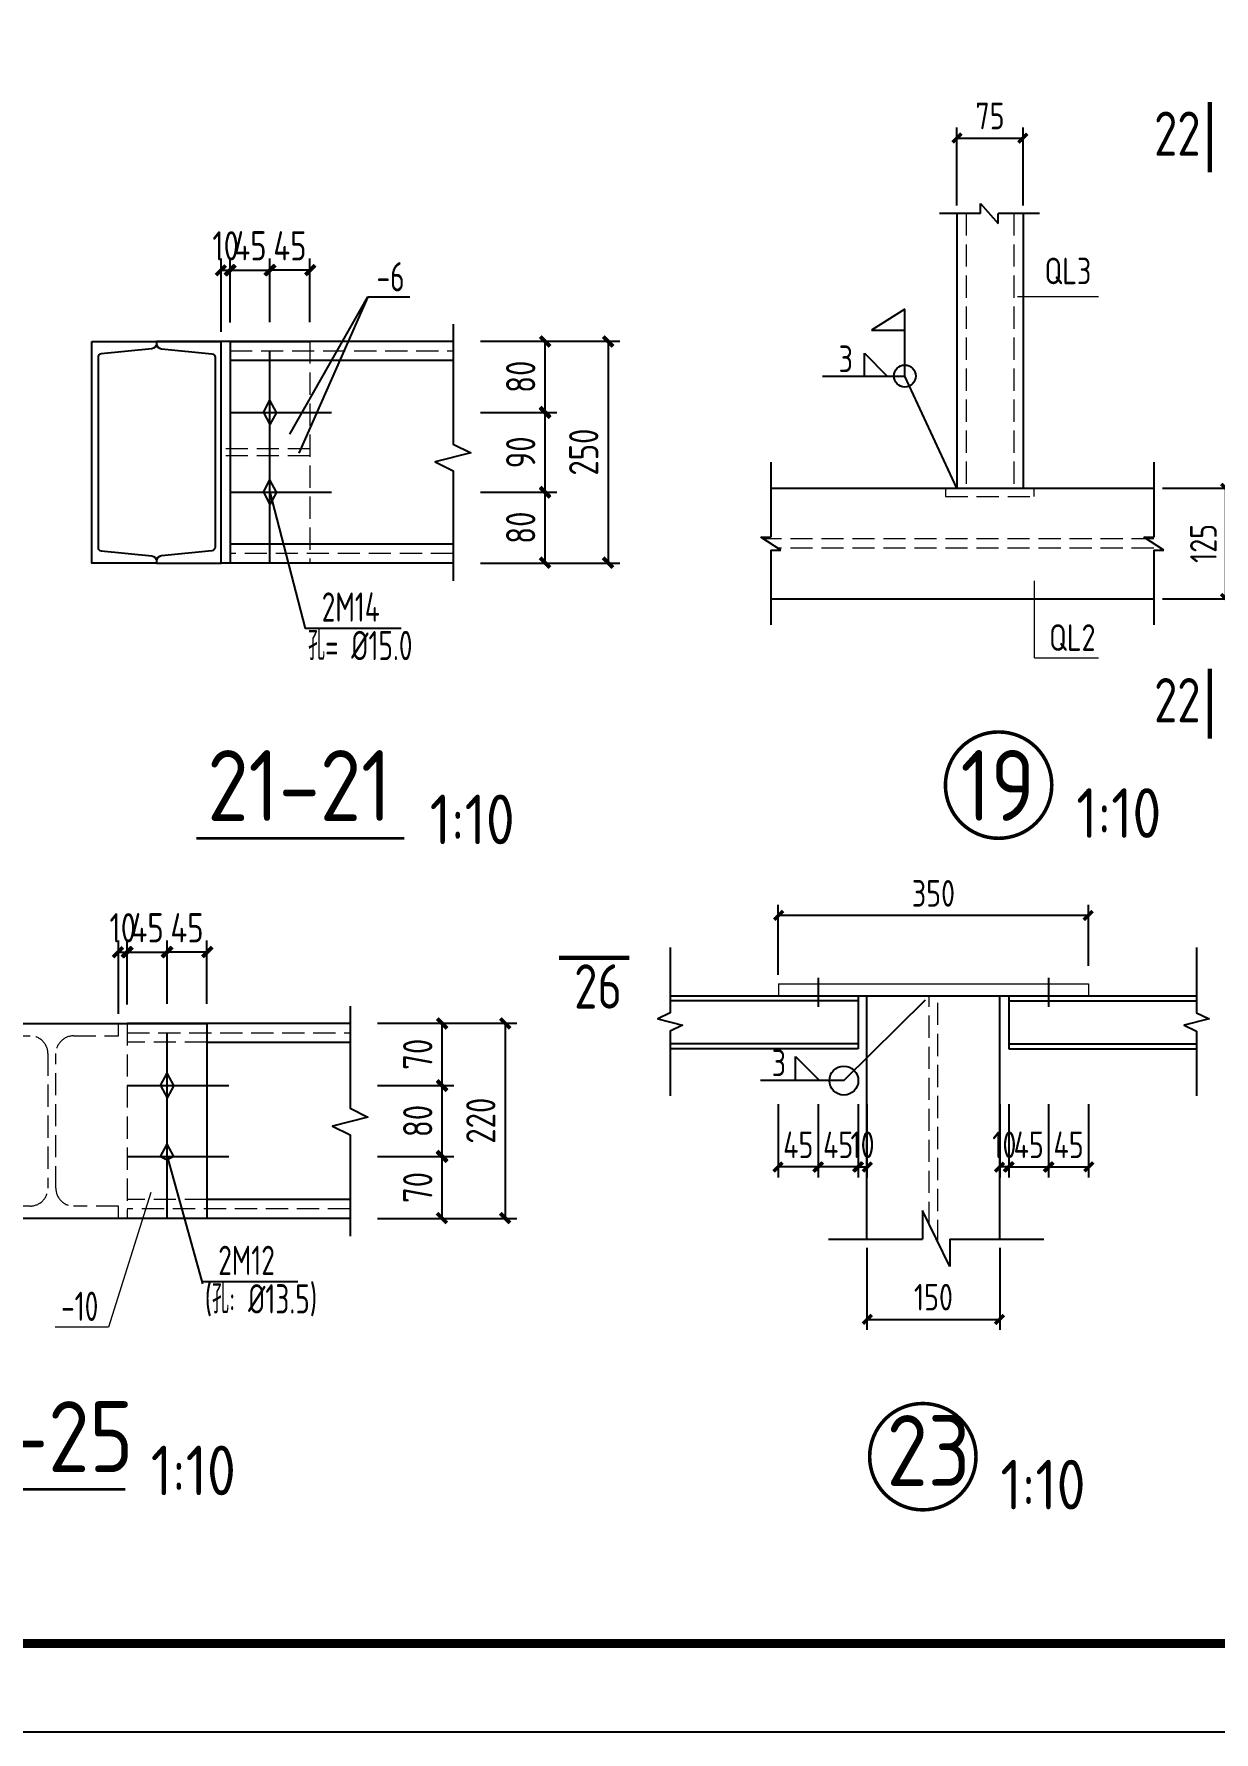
# Model space of a CAD drawing. Header units: millimetres. Extents: x 866309 to 879639, y 39442 to 44891.
# Drawn here: x 875499.5 to 875632.7, y 39448.6 to 39640.2 of the extents above; entities that cross this region are included whole.
import ezdxf

# ---------------------------------------------------------------- set-up
doc = ezdxf.new("R2010")
doc.units = ezdxf.units.MM
doc.header["$LTSCALE"] = 1000
doc.header["$MEASUREMENT"] = 0
for name, pattern in [('CENTER', [2, 1.25, -0.25, 0.25, -0.25]), ('DASH', [0.35, 0.25, -0.1]), ('DOTE', [2.42, 2, -0.2, 0.02, -0.2])]:
    doc.linetypes.add(name, pattern=pattern)
for name, color, linetype, lineweight in [('1', 4, 'Continuous', 70), ('D3', 62, 'Continuous', 9), ('LZ', 64, 'Continuous', 9), ('数字', 3, 'Continuous', 9)]:
    doc.layers.add(name, color=color, linetype=linetype, lineweight=lineweight)
for name, color, linetype in [('AXIS', 3, 'Continuous'), ('D1', 112, 'Continuous'), ('D2', 6, 'Continuous'), ('DIM', 7, 'Continuous'), ('DOTE', 1, 'DOTE'), ('DRAWING0', 112, 'Continuous'), ('M_Prof', 2, 'Continuous'), ('M_Thin', 7, 'Continuous'), ('PUB_DIM', 3, 'Continuous'), ('尺寸标注', 7, 'Continuous'), ('文字', 7, 'Continuous'), ('标注', 7, 'Continuous'), ('桩', 6, 'Continuous')]:
    doc.layers.add(name, color=color, linetype=linetype)
doc.styles.add('GBHZ', font='gbenor.shx', dxfattribs={"width": 0.9, "bigfont": 'gbcbig.shx'})
doc.dimstyles.new('Y10', dxfattribs={"dimscale": 0, "dimtxt": 3, "dimasz": 0.01, "dimexe": 1.2, "dimexo": 1, "dimgap": 1, "dimtad": 1, "dimdec": 0, "dimlfac": 10, "dimzin": 0, "dimdsep": 46, "dimtxsty": 'GBHZ', "dimblk1": 'DX', "dimblk2": 'DX', "dimsah": 1, "dimcen": 0.09, "dimdle": 1, "dimadec": 0, "dimazin": 0, "dimtfac": 1, "dimtdec": 0, "dimtix": 1, "dimtmove": 2, "dimatfit": 3, "dimldrblk": 'DX', "dimfxl": 0, "dimtolj": 1, "dimtzin": 0, "dimarcsym": 0})
doc.dimstyles.new('Y10(110)', dxfattribs={"dimscale": 1.1, "dimtxt": 3, "dimasz": 0.01, "dimexe": 1.2, "dimexo": 1, "dimgap": 1, "dimtad": 1, "dimdec": 0, "dimlfac": 10, "dimzin": 0, "dimdsep": 46, "dimtxsty": 'GBHZ', "dimblk1": 'DX', "dimblk2": 'DX', "dimsah": 1, "dimcen": 0.09, "dimdle": 1, "dimadec": 0, "dimazin": 0, "dimtfac": 1, "dimtdec": 0, "dimtix": 1, "dimtmove": 2, "dimatfit": 3, "dimldrblk": 'DX', "dimfxl": 0, "dimtolj": 1, "dimtzin": 0, "dimarcsym": 0})

# ---------------------------------------------------------------- blocks, each defined once
blk = doc.blocks.new('DX')
at = {"color": 0, "linetype": 'ByBlock', "const_width": 40}
blk.add_lwpolyline([(-54, -51), (46, 49)], dxfattribs=at)
blk = doc.blocks.new('*D623')
at = {"layer": 'Defpoints', "color": 0, "linetype": 'ByBlock', "transparency": 16777216}
for p in [(875537.22, 39528.62), (875537.22, 39506.57), (875552.72, 39506.57)]:
    blk.add_point(p, dxfattribs=at)
at = {"layer": 'DIM', "color": 0, "linetype": 'ByBlock', "lineweight": -2, "transparency": 16777216}
for p, q in [((875538.32, 39528.62), (875554.04, 39528.62)), ((875552.72, 39528.61), (875552.72, 39506.59)), ((875538.32, 39506.57), (875554.04, 39506.57))]:
    blk.add_line(p, q, dxfattribs=at)
at = {"layer": 'DIM', "color": 0, "linetype": 'ByBlock', "lineweight": -2, "transparency": 16777216, "xscale": 0.011, "yscale": 0.011, "zscale": 0.011}
for p, rotation in [((875552.72, 39528.62), 90), ((875552.72, 39506.57), 270)]:
    blk.add_blockref('DX', p, dxfattribs=dict(at, rotation=rotation))
at = {"layer": 'DIM', "color": 0, "linetype": 'ByBlock', "transparency": 16777216, "insert": (875549.97, 39517.6), "char_height": 3.3, "attachment_point": 5, "rotation": 90, "style": 'GBHZ'}
blk.add_mtext('\\A1;220', dxfattribs=at)
blk = doc.blocks.new('*D624')
at = {"layer": 'Defpoints', "color": 0, "linetype": 'ByBlock', "transparency": 16777216}
for p in [(875514.57, 39536.62), (875514.57, 39529.67), (875519.07, 39529.67)]:
    blk.add_point(p, dxfattribs=at)
at = {"layer": 'DIM', "color": 0, "linetype": 'ByBlock', "lineweight": -2, "transparency": 16777216}
for p, q in [((875514.56, 39536.62), (875514.55, 39536.62)), ((875514.57, 39530.77), (875514.57, 39537.94)), ((875519.07, 39536.62), (875514.57, 39536.62)), ((875519.07, 39530.77), (875519.07, 39537.94)), ((875519.08, 39536.62), (875519.09, 39536.62))]:
    blk.add_line(p, q, dxfattribs=at)
at = {"layer": 'DIM', "color": 0, "linetype": 'ByBlock', "lineweight": -2, "transparency": 16777216, "xscale": 0.011, "yscale": 0.011, "zscale": 0.011}
blk.add_blockref('DX', (875514.57, 39536.62), dxfattribs=at)
at = {"layer": 'DIM', "color": 0, "linetype": 'ByBlock', "lineweight": -2, "transparency": 16777216, "xscale": 0.011, "yscale": 0.011, "zscale": 0.011, "rotation": 180}
blk.add_blockref('DX', (875519.07, 39536.62), dxfattribs=at)
at = {"layer": 'DIM', "color": 0, "linetype": 'ByBlock', "transparency": 16777216, "insert": (875516.82, 39539.37), "char_height": 3.3, "attachment_point": 5, "style": 'GBHZ'}
blk.add_mtext('\\A1;45', dxfattribs=at)
blk = doc.blocks.new('*D625')
at = {"layer": 'Defpoints', "color": 0, "linetype": 'ByBlock', "transparency": 16777216}
for p in [(875510.07, 39536.62), (875509.07, 39528.57), (875510.07, 39529.62)]:
    blk.add_point(p, dxfattribs=at)
at = {"layer": 'DIM', "color": 0, "linetype": 'ByBlock', "lineweight": -2, "transparency": 16777216}
for p, q in [((875509.06, 39536.62), (875509.05, 39536.62)), ((875509.07, 39529.67), (875509.07, 39537.94)), ((875509.07, 39536.62), (875510.07, 39536.62)), ((875510.07, 39530.72), (875510.07, 39537.94)), ((875510.08, 39536.62), (875510.09, 39536.62))]:
    blk.add_line(p, q, dxfattribs=at)
at = {"layer": 'DIM', "color": 0, "linetype": 'ByBlock', "lineweight": -2, "transparency": 16777216, "xscale": 0.011, "yscale": 0.011, "zscale": 0.011}
blk.add_blockref('DX', (875509.07, 39536.62), dxfattribs=at)
at = {"layer": 'DIM', "color": 0, "linetype": 'ByBlock', "lineweight": -2, "transparency": 16777216, "xscale": 0.011, "yscale": 0.011, "zscale": 0.011, "rotation": 180}
blk.add_blockref('DX', (875510.07, 39536.62), dxfattribs=at)
at = {"layer": 'DIM', "color": 0, "linetype": 'ByBlock', "transparency": 16777216, "insert": (875509.57, 39539.37), "char_height": 3.3, "attachment_point": 5, "style": 'GBHZ'}
blk.add_mtext('\\A1;10', dxfattribs=at)
blk = doc.blocks.new('*D626')
at = {"layer": 'Defpoints', "color": 0, "linetype": 'ByBlock', "transparency": 16777216}
for p in [(875514.57, 39536.63), (875510.07, 39529.62), (875514.57, 39529.68)]:
    blk.add_point(p, dxfattribs=at)
at = {"layer": 'DIM', "color": 0, "linetype": 'ByBlock', "lineweight": -2, "transparency": 16777216}
for p, q in [((875510.07, 39530.72), (875510.07, 39537.95)), ((875514.57, 39530.78), (875514.57, 39537.95)), ((875510.06, 39536.63), (875510.05, 39536.63)), ((875510.07, 39536.63), (875514.57, 39536.63)), ((875514.58, 39536.63), (875514.59, 39536.63))]:
    blk.add_line(p, q, dxfattribs=at)
at = {"layer": 'DIM', "color": 0, "linetype": 'ByBlock', "lineweight": -2, "transparency": 16777216, "xscale": 0.011, "yscale": 0.011, "zscale": 0.011}
blk.add_blockref('DX', (875510.07, 39536.63), dxfattribs=at)
at = {"layer": 'DIM', "color": 0, "linetype": 'ByBlock', "lineweight": -2, "transparency": 16777216, "xscale": 0.011, "yscale": 0.011, "zscale": 0.011, "rotation": 180}
blk.add_blockref('DX', (875514.57, 39536.63), dxfattribs=at)
at = {"layer": 'DIM', "color": 0, "linetype": 'ByBlock', "transparency": 16777216, "insert": (875512.32, 39539.38), "char_height": 3.3, "attachment_point": 5, "style": 'GBHZ'}
blk.add_mtext('\\A1;45', dxfattribs=at)
blk = doc.blocks.new('*D627')
at = {"layer": 'Defpoints', "color": 0, "linetype": 'ByBlock', "transparency": 16777216}
for p in [(875537.22, 39513.57), (875545.6, 39513.57), (875537.22, 39506.57)]:
    blk.add_point(p, dxfattribs=at)
at = {"layer": 'DIM', "color": 0, "linetype": 'ByBlock', "lineweight": -2, "transparency": 16777216}
for p, q in [((875538.32, 39513.57), (875546.92, 39513.57)), ((875545.6, 39506.59), (875545.6, 39513.56)), ((875538.32, 39506.57), (875546.92, 39506.57))]:
    blk.add_line(p, q, dxfattribs=at)
at = {"layer": 'DIM', "color": 0, "linetype": 'ByBlock', "lineweight": -2, "transparency": 16777216, "xscale": 0.011, "yscale": 0.011, "zscale": 0.011}
for p, rotation in [((875545.6, 39513.57), 90), ((875545.6, 39506.57), 270)]:
    blk.add_blockref('DX', p, dxfattribs=dict(at, rotation=rotation))
at = {"layer": 'DIM', "color": 0, "linetype": 'ByBlock', "transparency": 16777216, "insert": (875542.85, 39510.07), "char_height": 3.3, "attachment_point": 5, "rotation": 90, "style": 'GBHZ'}
blk.add_mtext('\\A1;70', dxfattribs=at)
blk = doc.blocks.new('*D628')
at = {"layer": 'Defpoints', "color": 0, "linetype": 'ByBlock', "transparency": 16777216}
for p in [(875537.22, 39521.57), (875545.6, 39521.57), (875537.22, 39513.57)]:
    blk.add_point(p, dxfattribs=at)
at = {"layer": 'DIM', "color": 0, "linetype": 'ByBlock', "lineweight": -2, "transparency": 16777216}
for p, q in [((875538.32, 39521.57), (875546.92, 39521.57)), ((875545.6, 39513.58), (875545.6, 39521.56)), ((875538.32, 39513.57), (875546.92, 39513.57))]:
    blk.add_line(p, q, dxfattribs=at)
at = {"layer": 'DIM', "color": 0, "linetype": 'ByBlock', "lineweight": -2, "transparency": 16777216, "xscale": 0.011, "yscale": 0.011, "zscale": 0.011}
for p, rotation in [((875545.6, 39521.57), 90), ((875545.6, 39513.57), 270)]:
    blk.add_blockref('DX', p, dxfattribs=dict(at, rotation=rotation))
at = {"layer": 'DIM', "color": 0, "linetype": 'ByBlock', "transparency": 16777216, "insert": (875542.85, 39517.57), "char_height": 3.3, "attachment_point": 5, "rotation": 90, "style": 'GBHZ'}
blk.add_mtext('\\A1;80', dxfattribs=at)
blk = doc.blocks.new('*D629')
at = {"layer": 'Defpoints', "color": 0, "linetype": 'ByBlock', "transparency": 16777216}
for p in [(875537.22, 39528.62), (875545.6, 39528.62), (875537.22, 39521.57)]:
    blk.add_point(p, dxfattribs=at)
at = {"layer": 'DIM', "color": 0, "linetype": 'ByBlock', "lineweight": -2, "transparency": 16777216}
for p, q in [((875538.32, 39528.62), (875546.92, 39528.62)), ((875545.6, 39521.59), (875545.6, 39528.61)), ((875538.32, 39521.57), (875546.92, 39521.57))]:
    blk.add_line(p, q, dxfattribs=at)
at = {"layer": 'DIM', "color": 0, "linetype": 'ByBlock', "lineweight": -2, "transparency": 16777216, "xscale": 0.011, "yscale": 0.011, "zscale": 0.011}
for p, rotation in [((875545.6, 39528.62), 90), ((875545.6, 39521.57), 270)]:
    blk.add_blockref('DX', p, dxfattribs=dict(at, rotation=rotation))
at = {"layer": 'DIM', "color": 0, "linetype": 'ByBlock', "transparency": 16777216, "insert": (875542.85, 39525.1), "char_height": 3.3, "attachment_point": 5, "rotation": 90, "style": 'GBHZ'}
blk.add_mtext('\\A1;70', dxfattribs=at)
blk = doc.blocks.new('*D3535')
at = {"layer": 'Defpoints', "color": 0, "linetype": 'ByBlock', "transparency": 16777216}
for p in [(875548.83, 39605.56), (875548.83, 39580.52), (875564.33, 39580.52)]:
    blk.add_point(p, dxfattribs=at)
at = {"layer": 'DIM', "color": 0, "linetype": 'ByBlock', "lineweight": -2, "transparency": 16777216}
for p, q in [((875549.93, 39605.56), (875565.65, 39605.56)), ((875564.33, 39605.55), (875564.33, 39580.53)), ((875549.93, 39580.52), (875565.65, 39580.52))]:
    blk.add_line(p, q, dxfattribs=at)
at = {"layer": 'DIM', "color": 0, "linetype": 'ByBlock', "lineweight": -2, "transparency": 16777216, "xscale": 0.011, "yscale": 0.011, "zscale": 0.011}
for p, rotation in [((875564.33, 39605.56), 90), ((875564.33, 39580.52), 270)]:
    blk.add_blockref('DX', p, dxfattribs=dict(at, rotation=rotation))
at = {"layer": 'DIM', "color": 0, "linetype": 'ByBlock', "transparency": 16777216, "insert": (875561.58, 39593.04), "char_height": 3.3, "attachment_point": 5, "rotation": 90, "style": 'GBHZ'}
blk.add_mtext('\\A1;250', dxfattribs=at)
blk = doc.blocks.new('*D3536')
at = {"layer": 'Defpoints', "color": 0, "linetype": 'ByBlock', "transparency": 16777216}
for p in [(875526.18, 39613.56), (875526.18, 39606.61), (875530.68, 39606.61)]:
    blk.add_point(p, dxfattribs=at)
at = {"layer": 'DIM', "color": 0, "linetype": 'ByBlock', "lineweight": -2, "transparency": 16777216}
for p, q in [((875526.18, 39607.71), (875526.18, 39614.88)), ((875530.68, 39607.71), (875530.68, 39614.88)), ((875526.17, 39613.56), (875526.16, 39613.56)), ((875530.68, 39613.56), (875526.18, 39613.56)), ((875530.69, 39613.56), (875530.7, 39613.56))]:
    blk.add_line(p, q, dxfattribs=at)
at = {"layer": 'DIM', "color": 0, "linetype": 'ByBlock', "lineweight": -2, "transparency": 16777216, "xscale": 0.011, "yscale": 0.011, "zscale": 0.011}
blk.add_blockref('DX', (875526.18, 39613.56), dxfattribs=at)
at = {"layer": 'DIM', "color": 0, "linetype": 'ByBlock', "lineweight": -2, "transparency": 16777216, "xscale": 0.011, "yscale": 0.011, "zscale": 0.011, "rotation": 180}
blk.add_blockref('DX', (875530.68, 39613.56), dxfattribs=at)
at = {"layer": 'DIM', "color": 0, "linetype": 'ByBlock', "transparency": 16777216, "insert": (875528.43, 39616.31), "char_height": 3.3, "attachment_point": 5, "style": 'GBHZ'}
blk.add_mtext('\\A1;45', dxfattribs=at)
blk = doc.blocks.new('*D3537')
at = {"layer": 'Defpoints', "color": 0, "linetype": 'ByBlock', "transparency": 16777216}
for p in [(875521.68, 39613.56), (875520.68, 39605.52), (875521.68, 39606.56)]:
    blk.add_point(p, dxfattribs=at)
at = {"layer": 'DIM', "color": 0, "linetype": 'ByBlock', "lineweight": -2, "transparency": 16777216}
for p, q in [((875520.68, 39606.62), (875520.68, 39614.88)), ((875521.68, 39607.66), (875521.68, 39614.88)), ((875520.67, 39613.56), (875520.66, 39613.56)), ((875520.68, 39613.56), (875521.68, 39613.56)), ((875521.69, 39613.56), (875521.7, 39613.56))]:
    blk.add_line(p, q, dxfattribs=at)
at = {"layer": 'DIM', "color": 0, "linetype": 'ByBlock', "lineweight": -2, "transparency": 16777216, "xscale": 0.011, "yscale": 0.011, "zscale": 0.011}
blk.add_blockref('DX', (875520.68, 39613.56), dxfattribs=at)
at = {"layer": 'DIM', "color": 0, "linetype": 'ByBlock', "lineweight": -2, "transparency": 16777216, "xscale": 0.011, "yscale": 0.011, "zscale": 0.011, "rotation": 180}
blk.add_blockref('DX', (875521.68, 39613.56), dxfattribs=at)
at = {"layer": 'DIM', "color": 0, "linetype": 'ByBlock', "transparency": 16777216, "insert": (875521.18, 39616.31), "char_height": 3.3, "attachment_point": 5, "style": 'GBHZ'}
blk.add_mtext('\\A1;10', dxfattribs=at)
blk = doc.blocks.new('*D3538')
at = {"layer": 'Defpoints', "color": 0, "linetype": 'ByBlock', "transparency": 16777216}
for p in [(875526.18, 39613.57), (875521.68, 39606.56), (875526.18, 39606.63)]:
    blk.add_point(p, dxfattribs=at)
at = {"layer": 'DIM', "color": 0, "linetype": 'ByBlock', "lineweight": -2, "transparency": 16777216}
for p, q in [((875521.68, 39607.66), (875521.68, 39614.89)), ((875526.18, 39607.73), (875526.18, 39614.89)), ((875521.67, 39613.57), (875521.66, 39613.57)), ((875521.68, 39613.57), (875526.18, 39613.57)), ((875526.19, 39613.57), (875526.2, 39613.57))]:
    blk.add_line(p, q, dxfattribs=at)
at = {"layer": 'DIM', "color": 0, "linetype": 'ByBlock', "lineweight": -2, "transparency": 16777216, "xscale": 0.011, "yscale": 0.011, "zscale": 0.011}
blk.add_blockref('DX', (875521.68, 39613.57), dxfattribs=at)
at = {"layer": 'DIM', "color": 0, "linetype": 'ByBlock', "lineweight": -2, "transparency": 16777216, "xscale": 0.011, "yscale": 0.011, "zscale": 0.011, "rotation": 180}
blk.add_blockref('DX', (875526.18, 39613.57), dxfattribs=at)
at = {"layer": 'DIM', "color": 0, "linetype": 'ByBlock', "transparency": 16777216, "insert": (875523.93, 39616.32), "char_height": 3.3, "attachment_point": 5, "style": 'GBHZ'}
blk.add_mtext('\\A1;45', dxfattribs=at)
blk = doc.blocks.new('*D3539')
at = {"layer": 'Defpoints', "color": 0, "linetype": 'ByBlock', "transparency": 16777216}
for p in [(875548.83, 39588.51), (875557.22, 39588.51), (875548.83, 39580.52)]:
    blk.add_point(p, dxfattribs=at)
at = {"layer": 'DIM', "color": 0, "linetype": 'ByBlock', "lineweight": -2, "transparency": 16777216}
for p, q in [((875549.93, 39588.51), (875558.54, 39588.51)), ((875557.22, 39580.53), (875557.22, 39588.5)), ((875549.93, 39580.52), (875558.54, 39580.52))]:
    blk.add_line(p, q, dxfattribs=at)
at = {"layer": 'DIM', "color": 0, "linetype": 'ByBlock', "lineweight": -2, "transparency": 16777216, "xscale": 0.011, "yscale": 0.011, "zscale": 0.011}
for p, rotation in [((875557.22, 39588.51), 90), ((875557.22, 39580.52), 270)]:
    blk.add_blockref('DX', p, dxfattribs=dict(at, rotation=rotation))
at = {"layer": 'DIM', "color": 0, "linetype": 'ByBlock', "transparency": 16777216, "insert": (875554.47, 39584.51), "char_height": 3.3, "attachment_point": 5, "rotation": 90, "style": 'GBHZ'}
blk.add_mtext('\\A1;80', dxfattribs=at)
blk = doc.blocks.new('*D3540')
at = {"layer": 'Defpoints', "color": 0, "linetype": 'ByBlock', "transparency": 16777216}
for p in [(875548.83, 39597.52), (875557.22, 39597.52), (875548.83, 39588.51)]:
    blk.add_point(p, dxfattribs=at)
at = {"layer": 'DIM', "color": 0, "linetype": 'ByBlock', "lineweight": -2, "transparency": 16777216}
for p, q in [((875549.93, 39597.52), (875558.54, 39597.52)), ((875557.22, 39588.52), (875557.22, 39597.5)), ((875549.93, 39588.51), (875558.54, 39588.51))]:
    blk.add_line(p, q, dxfattribs=at)
at = {"layer": 'DIM', "color": 0, "linetype": 'ByBlock', "lineweight": -2, "transparency": 16777216, "xscale": 0.011, "yscale": 0.011, "zscale": 0.011}
for p, rotation in [((875557.22, 39597.52), 90), ((875557.22, 39588.51), 270)]:
    blk.add_blockref('DX', p, dxfattribs=dict(at, rotation=rotation))
at = {"layer": 'DIM', "color": 0, "linetype": 'ByBlock', "transparency": 16777216, "insert": (875554.47, 39593.01), "char_height": 3.3, "attachment_point": 5, "rotation": 90, "style": 'GBHZ'}
blk.add_mtext('\\A1;90', dxfattribs=at)
blk = doc.blocks.new('*D3541')
at = {"layer": 'Defpoints', "color": 0, "linetype": 'ByBlock', "transparency": 16777216}
for p in [(875548.83, 39605.56), (875557.22, 39605.56), (875548.83, 39597.52)]:
    blk.add_point(p, dxfattribs=at)
at = {"layer": 'DIM', "color": 0, "linetype": 'ByBlock', "lineweight": -2, "transparency": 16777216}
for p, q in [((875549.93, 39605.56), (875558.54, 39605.56)), ((875557.22, 39597.53), (875557.22, 39605.55)), ((875549.93, 39597.52), (875558.54, 39597.52))]:
    blk.add_line(p, q, dxfattribs=at)
at = {"layer": 'DIM', "color": 0, "linetype": 'ByBlock', "lineweight": -2, "transparency": 16777216, "xscale": 0.011, "yscale": 0.011, "zscale": 0.011}
for p, rotation in [((875557.22, 39605.56), 90), ((875557.22, 39597.52), 270)]:
    blk.add_blockref('DX', p, dxfattribs=dict(at, rotation=rotation))
at = {"layer": 'DIM', "color": 0, "linetype": 'ByBlock', "transparency": 16777216, "insert": (875554.47, 39601.54), "char_height": 3.3, "attachment_point": 5, "rotation": 90, "style": 'GBHZ'}
blk.add_mtext('\\A1;80', dxfattribs=at)
blk = doc.blocks.new('*D5032')
at = {"layer": 'Defpoints', "color": 0, "linetype": 'ByBlock', "transparency": 16777216}
for p in [(875611.17, 39628.46), (875603.67, 39619.86, -5), (875611.17, 39619.86, -5)]:
    blk.add_point(p, dxfattribs=at)
at = {"layer": 'DIM', "color": 0, "linetype": 'ByBlock', "lineweight": -2, "transparency": 16777216}
for p, q in [((875603.67, 39620.86), (875603.67, 39629.66)), ((875603.68, 39628.46), (875611.16, 39628.46)), ((875611.17, 39620.86), (875611.17, 39629.66))]:
    blk.add_line(p, q, dxfattribs=at)
at = {"layer": 'DIM', "color": 0, "linetype": 'ByBlock', "lineweight": -2, "transparency": 16777216, "xscale": 0.01, "yscale": 0.01, "zscale": 0.01, "rotation": 180}
blk.add_blockref('DX', (875603.67, 39628.46), dxfattribs=at)
at = {"layer": 'DIM', "color": 0, "linetype": 'ByBlock', "lineweight": -2, "transparency": 16777216, "xscale": 0.01, "yscale": 0.01, "zscale": 0.01}
blk.add_blockref('DX', (875611.17, 39628.46), dxfattribs=at)
at = {"layer": 'DIM', "color": 0, "linetype": 'ByBlock', "transparency": 16777216, "insert": (875607.42, 39630.96), "char_height": 3, "attachment_point": 5, "style": 'GBHZ'}
blk.add_mtext('\\A1;75', dxfattribs=at)
blk = doc.blocks.new('*D5035')
at = {"layer": 'Defpoints', "color": 0, "linetype": 'ByBlock', "transparency": 16777216}
for p in [(875625.9, 39588.98), (875625.9, 39576.48), (875634, 39576.48)]:
    blk.add_point(p, dxfattribs=at)
at = {"layer": 'DIM', "color": 0, "linetype": 'ByBlock', "lineweight": -2, "transparency": 16777216}
for p, q in [((875626.9, 39588.98), (875635.2, 39588.98)), ((875634, 39588.97), (875634, 39576.49)), ((875626.9, 39576.48), (875635.2, 39576.48))]:
    blk.add_line(p, q, dxfattribs=at)
at = {"layer": 'DIM', "color": 0, "linetype": 'ByBlock', "lineweight": -2, "transparency": 16777216, "xscale": 0.01, "yscale": 0.01, "zscale": 0.01}
for p, rotation in [((875634, 39588.98), 90), ((875634, 39576.48), 270)]:
    blk.add_blockref('DX', p, dxfattribs=dict(at, rotation=rotation))
at = {"layer": 'DIM', "color": 0, "linetype": 'ByBlock', "transparency": 16777216, "insert": (875631.5, 39582.73), "char_height": 3, "attachment_point": 5, "rotation": 90, "style": 'GBHZ'}
blk.add_mtext('\\A1;125', dxfattribs=at)
blk = doc.blocks.new('*D5067')
at = {"layer": 'Defpoints', "color": 0, "linetype": 'ByBlock', "transparency": 16777216}
for p in [(875609.54, 39520.47), (875614.04, 39520.47), (875614.04, 39512.38)]:
    blk.add_point(p, dxfattribs=at)
at = {"layer": 'DIM', "color": 0, "linetype": 'ByBlock', "lineweight": -2, "transparency": 16777216}
for p, q in [((875609.54, 39519.47), (875609.54, 39511.18)), ((875614.04, 39519.47), (875614.04, 39511.18)), ((875609.53, 39512.38), (875609.52, 39512.38)), ((875609.54, 39512.38), (875614.04, 39512.38)), ((875614.05, 39512.38), (875614.06, 39512.38))]:
    blk.add_line(p, q, dxfattribs=at)
at = {"layer": 'DIM', "color": 0, "linetype": 'ByBlock', "lineweight": -2, "transparency": 16777216, "xscale": 0.01, "yscale": 0.01, "zscale": 0.01}
blk.add_blockref('DX', (875609.54, 39512.38), dxfattribs=at)
at = {"layer": 'DIM', "color": 0, "linetype": 'ByBlock', "lineweight": -2, "transparency": 16777216, "xscale": 0.01, "yscale": 0.01, "zscale": 0.01, "rotation": 180}
blk.add_blockref('DX', (875614.04, 39512.38), dxfattribs=at)
at = {"layer": 'DIM', "color": 0, "linetype": 'ByBlock', "transparency": 16777216, "insert": (875611.79, 39514.88), "char_height": 3, "attachment_point": 5, "style": 'GBHZ'}
blk.add_mtext('\\A1;45', dxfattribs=at)
blk = doc.blocks.new('*D5068')
at = {"layer": 'Defpoints', "color": 0, "linetype": 'ByBlock', "transparency": 16777216}
for p in [(875614.04, 39520.47), (875618.54, 39520.47), (875618.54, 39512.38)]:
    blk.add_point(p, dxfattribs=at)
at = {"layer": 'DIM', "color": 0, "linetype": 'ByBlock', "lineweight": -2, "transparency": 16777216}
for p, q in [((875614.04, 39519.47), (875614.04, 39511.18)), ((875618.54, 39519.47), (875618.54, 39511.18)), ((875614.03, 39512.38), (875614.02, 39512.38)), ((875614.04, 39512.38), (875618.54, 39512.38)), ((875618.55, 39512.38), (875618.56, 39512.38))]:
    blk.add_line(p, q, dxfattribs=at)
at = {"layer": 'DIM', "color": 0, "linetype": 'ByBlock', "lineweight": -2, "transparency": 16777216, "xscale": 0.01, "yscale": 0.01, "zscale": 0.01}
blk.add_blockref('DX', (875614.04, 39512.38), dxfattribs=at)
at = {"layer": 'DIM', "color": 0, "linetype": 'ByBlock', "lineweight": -2, "transparency": 16777216, "xscale": 0.01, "yscale": 0.01, "zscale": 0.01, "rotation": 180}
blk.add_blockref('DX', (875618.54, 39512.38), dxfattribs=at)
at = {"layer": 'DIM', "color": 0, "linetype": 'ByBlock', "transparency": 16777216, "insert": (875616.29, 39514.88), "char_height": 3, "attachment_point": 5, "style": 'GBHZ'}
blk.add_mtext('\\A1;45', dxfattribs=at)
blk = doc.blocks.new('*D5069')
at = {"layer": 'Defpoints', "color": 0, "linetype": 'ByBlock', "transparency": 16777216}
for p in [(875608.54, 39520.47), (875609.54, 39520.47), (875608.54, 39512.38)]:
    blk.add_point(p, dxfattribs=at)
at = {"layer": 'DIM', "color": 0, "linetype": 'ByBlock', "lineweight": -2, "transparency": 16777216}
for p, q in [((875608.54, 39519.47), (875608.54, 39511.18)), ((875609.54, 39519.47), (875609.54, 39511.18)), ((875608.53, 39512.38), (875608.52, 39512.38)), ((875609.54, 39512.38), (875608.54, 39512.38)), ((875609.55, 39512.38), (875609.56, 39512.38))]:
    blk.add_line(p, q, dxfattribs=at)
at = {"layer": 'DIM', "color": 0, "linetype": 'ByBlock', "lineweight": -2, "transparency": 16777216, "xscale": 0.01, "yscale": 0.01, "zscale": 0.01}
blk.add_blockref('DX', (875608.54, 39512.38), dxfattribs=at)
at = {"layer": 'DIM', "color": 0, "linetype": 'ByBlock', "lineweight": -2, "transparency": 16777216, "xscale": 0.01, "yscale": 0.01, "zscale": 0.01, "rotation": 180}
blk.add_blockref('DX', (875609.54, 39512.38), dxfattribs=at)
at = {"layer": 'DIM', "color": 0, "linetype": 'ByBlock', "transparency": 16777216, "insert": (875609.04, 39514.88), "char_height": 3, "attachment_point": 5, "style": 'GBHZ'}
blk.add_mtext('\\A1;10', dxfattribs=at)
blk = doc.blocks.new('*D5070')
at = {"layer": 'Defpoints', "color": 0, "linetype": 'ByBlock', "transparency": 16777216}
for p in [(875583.54, 39540.75), (875583.54, 39533.05), (875618.54, 39534.06)]:
    blk.add_point(p, dxfattribs=at)
at = {"layer": 'DIM', "color": 0, "linetype": 'ByBlock', "lineweight": -2, "transparency": 16777216}
for p, q in [((875583.54, 39534.05), (875583.54, 39541.95)), ((875618.54, 39535.06), (875618.54, 39541.95)), ((875618.53, 39540.75), (875583.55, 39540.75))]:
    blk.add_line(p, q, dxfattribs=at)
at = {"layer": 'DIM', "color": 0, "linetype": 'ByBlock', "lineweight": -2, "transparency": 16777216, "xscale": 0.01, "yscale": 0.01, "zscale": 0.01, "rotation": 180}
blk.add_blockref('DX', (875583.54, 39540.75), dxfattribs=at)
at = {"layer": 'DIM', "color": 0, "linetype": 'ByBlock', "lineweight": -2, "transparency": 16777216, "xscale": 0.01, "yscale": 0.01, "zscale": 0.01}
blk.add_blockref('DX', (875618.54, 39540.75), dxfattribs=at)
at = {"layer": 'DIM', "color": 0, "linetype": 'ByBlock', "transparency": 16777216, "insert": (875601.04, 39543.25), "char_height": 3, "attachment_point": 5, "style": 'GBHZ'}
blk.add_mtext('\\A1;350', dxfattribs=at)
blk = doc.blocks.new('*D5071')
at = {"layer": 'Defpoints', "color": 0, "linetype": 'ByBlock', "transparency": 16777216}
for p in [(875593.54, 39504.24), (875608.54, 39504.24), (875608.54, 39495.19)]:
    blk.add_point(p, dxfattribs=at)
at = {"layer": 'DIM', "color": 0, "linetype": 'ByBlock', "lineweight": -2, "transparency": 16777216}
for p, q in [((875593.54, 39503.24), (875593.54, 39493.99)), ((875608.54, 39503.24), (875608.54, 39493.99)), ((875593.55, 39495.19), (875608.53, 39495.19))]:
    blk.add_line(p, q, dxfattribs=at)
at = {"layer": 'DIM', "color": 0, "linetype": 'ByBlock', "lineweight": -2, "transparency": 16777216, "xscale": 0.01, "yscale": 0.01, "zscale": 0.01, "rotation": 180}
blk.add_blockref('DX', (875593.54, 39495.19), dxfattribs=at)
at = {"layer": 'DIM', "color": 0, "linetype": 'ByBlock', "lineweight": -2, "transparency": 16777216, "xscale": 0.01, "yscale": 0.01, "zscale": 0.01}
blk.add_blockref('DX', (875608.54, 39495.19), dxfattribs=at)
at = {"layer": 'DIM', "color": 0, "linetype": 'ByBlock', "transparency": 16777216, "insert": (875601.04, 39497.69), "char_height": 3, "attachment_point": 5, "style": 'GBHZ'}
blk.add_mtext('\\A1;150', dxfattribs=at)
blk = doc.blocks.new('*D5072')
at = {"layer": 'Defpoints', "color": 0, "linetype": 'ByBlock', "transparency": 16777216}
for p in [(875588.04, 39520.47), (875592.54, 39520.47), (875588.04, 39512.38)]:
    blk.add_point(p, dxfattribs=at)
at = {"layer": 'DIM', "color": 0, "linetype": 'ByBlock', "lineweight": -2, "transparency": 16777216}
for p, q in [((875588.04, 39519.47), (875588.04, 39511.18)), ((875592.54, 39519.47), (875592.54, 39511.18)), ((875588.03, 39512.38), (875588.02, 39512.38)), ((875592.54, 39512.38), (875588.04, 39512.38)), ((875592.55, 39512.38), (875592.56, 39512.38))]:
    blk.add_line(p, q, dxfattribs=at)
at = {"layer": 'DIM', "color": 0, "linetype": 'ByBlock', "lineweight": -2, "transparency": 16777216, "xscale": 0.01, "yscale": 0.01, "zscale": 0.01}
blk.add_blockref('DX', (875588.04, 39512.38), dxfattribs=at)
at = {"layer": 'DIM', "color": 0, "linetype": 'ByBlock', "lineweight": -2, "transparency": 16777216, "xscale": 0.01, "yscale": 0.01, "zscale": 0.01, "rotation": 180}
blk.add_blockref('DX', (875592.54, 39512.38), dxfattribs=at)
at = {"layer": 'DIM', "color": 0, "linetype": 'ByBlock', "transparency": 16777216, "insert": (875590.29, 39514.88), "char_height": 3, "attachment_point": 5, "style": 'GBHZ'}
blk.add_mtext('\\A1;45', dxfattribs=at)
blk = doc.blocks.new('*D5073')
at = {"layer": 'Defpoints', "color": 0, "linetype": 'ByBlock', "transparency": 16777216}
for p in [(875583.54, 39520.47), (875588.04, 39520.47), (875583.54, 39512.38)]:
    blk.add_point(p, dxfattribs=at)
at = {"layer": 'DIM', "color": 0, "linetype": 'ByBlock', "lineweight": -2, "transparency": 16777216}
for p, q in [((875583.54, 39519.47), (875583.54, 39511.18)), ((875588.04, 39519.47), (875588.04, 39511.18)), ((875583.53, 39512.38), (875583.52, 39512.38)), ((875588.04, 39512.38), (875583.54, 39512.38)), ((875588.05, 39512.38), (875588.06, 39512.38))]:
    blk.add_line(p, q, dxfattribs=at)
at = {"layer": 'DIM', "color": 0, "linetype": 'ByBlock', "lineweight": -2, "transparency": 16777216, "xscale": 0.01, "yscale": 0.01, "zscale": 0.01}
blk.add_blockref('DX', (875583.54, 39512.38), dxfattribs=at)
at = {"layer": 'DIM', "color": 0, "linetype": 'ByBlock', "lineweight": -2, "transparency": 16777216, "xscale": 0.01, "yscale": 0.01, "zscale": 0.01, "rotation": 180}
blk.add_blockref('DX', (875588.04, 39512.38), dxfattribs=at)
at = {"layer": 'DIM', "color": 0, "linetype": 'ByBlock', "transparency": 16777216, "insert": (875585.79, 39514.88), "char_height": 3, "attachment_point": 5, "style": 'GBHZ'}
blk.add_mtext('\\A1;45', dxfattribs=at)
blk = doc.blocks.new('*D5074')
at = {"layer": 'Defpoints', "color": 0, "linetype": 'ByBlock', "transparency": 16777216}
for p in [(875592.54, 39520.47), (875593.54, 39520.47), (875593.54, 39512.38)]:
    blk.add_point(p, dxfattribs=at)
at = {"layer": 'DIM', "color": 0, "linetype": 'ByBlock', "lineweight": -2, "transparency": 16777216}
for p, q in [((875592.54, 39519.47), (875592.54, 39511.18)), ((875593.54, 39519.47), (875593.54, 39511.18)), ((875592.53, 39512.38), (875592.52, 39512.38)), ((875592.54, 39512.38), (875593.54, 39512.38)), ((875593.55, 39512.38), (875593.56, 39512.38))]:
    blk.add_line(p, q, dxfattribs=at)
at = {"layer": 'DIM', "color": 0, "linetype": 'ByBlock', "lineweight": -2, "transparency": 16777216, "xscale": 0.01, "yscale": 0.01, "zscale": 0.01}
blk.add_blockref('DX', (875592.54, 39512.38), dxfattribs=at)
at = {"layer": 'DIM', "color": 0, "linetype": 'ByBlock', "lineweight": -2, "transparency": 16777216, "xscale": 0.01, "yscale": 0.01, "zscale": 0.01, "rotation": 180}
blk.add_blockref('DX', (875593.54, 39512.38), dxfattribs=at)
at = {"layer": 'DIM', "color": 0, "linetype": 'ByBlock', "transparency": 16777216, "insert": (875593.04, 39514.88), "char_height": 3, "attachment_point": 5, "style": 'GBHZ'}
blk.add_mtext('\\A1;10', dxfattribs=at)

msp = doc.modelspace()

# ---------------------------------------------------------------- linework, layer by layer
msp.add_line((875950.829, 39448.627), (875109.829, 39448.627))
at = {"color": 0, "const_width": 1}
msp.add_lwpolyline([(875940.829, 39458.627), (875134.829, 39458.627), (875134.829, 40032.627), (875940.829, 40032.627)], close=True, dxfattribs=at)
at = {"linetype": 'ByBlock', "ltscale": 0.5, "const_width": 0.4}
for points in [[(875602.393, 39555.464, 1), (875614.393, 39555.464, 1)], [(875593.843, 39479.695, 1), (875605.843, 39479.695, 1)]]:
    msp.add_lwpolyline(points, format="xyb", close=True, dxfattribs=at)
at = {"layer": '1', "color": 2, "const_width": 0.48}
for points in [[(875632.232, 39632.534), (875632.232, 39624.612)], [(875632.232, 39568.616), (875632.232, 39560.694)]]:
    msp.add_lwpolyline(points, dxfattribs=at)
at = {"layer": '1', "const_width": 0.48}
msp.add_lwpolyline([(875558.805, 39535.977), (875566.727, 39535.977)], dxfattribs=at)
at = {"layer": 'D1'}
for p, q in [((875606.357, 39621.084, -5), (875608.338, 39618.836, -5)), ((875606.357, 39619.96, -5), (875606.357, 39621.084, -5)), ((875606.357, 39619.96, -5), (875601.744, 39619.96, -5)), ((875608.338, 39618.836, -5), (875608.338, 39619.96, -5)), ((875612.99, 39619.96, -5), (875608.338, 39619.96, -5))]:
    msp.add_line(p, q, dxfattribs=at)
at = {"layer": 'D1', "color": 251}
for p, q in [((875582.683, 39591.908), (875582.683, 39583.456)), ((875625.899, 39591.908), (875625.899, 39583.456)), ((875526.182, 39588.513), (875530.167, 39573.142)), ((875583.807, 39581.976), (875581.559, 39583.456)), ((875581.559, 39583.456), (875582.683, 39583.456)), ((875627.023, 39581.976), (875624.775, 39583.456)), ((875624.775, 39583.456), (875625.899, 39583.456)), ((875582.683, 39581.976), (875582.683, 39573.552)), ((875582.683, 39581.976), (875583.807, 39581.976)), ((875625.899, 39581.976), (875625.899, 39573.552)), ((875625.899, 39581.976), (875627.023, 39581.976)), ((875540.99, 39573.142), (875530.167, 39573.142)), ((875590.934, 39522.129), (875600.156, 39531.245)), ((875585.465, 39522.129), (875585.465, 39524.833)), ((875585.465, 39524.833), (875588.17, 39522.129)), ((875590.934, 39522.129), (875581.526, 39522.129)), ((875514.569, 39513.571), (875518.555, 39499.2)), ((875602.876, 39501.159), (875599.799, 39507.48)), ((875599.799, 39507.48), (875599.799, 39504.245)), ((875589.214, 39504.245), (875599.799, 39504.245)), ((875602.876, 39504.245), (875613.483, 39504.245)), ((875602.876, 39504.245), (875602.876, 39501.159)), ((875529.314, 39499.429), (875518.491, 39499.429))]:
    msp.add_line(p, q, dxfattribs=at)
msp.add_circle((875590.934, 39522.129), 1.629, dxfattribs=at)
at = {"layer": 'D2'}
for p, q in [((875603.667, 39619.96), (875603.667, 39588.981)), ((875611.166, 39619.96), (875611.166, 39588.981)), ((875513.183, 39605.516), (875520.682, 39605.516)), ((875521.682, 39605.516), (875530.682, 39605.516)), ((875546.835, 39605.516), (875521.682, 39605.516)), ((875521.682, 39605.516), (875521.682, 39580.516)), ((875546.835, 39603.375), (875521.682, 39603.375)), ((875582.683, 39588.981), (875625.899, 39588.981)), ((875546.835, 39582.657), (875521.682, 39582.657)), ((875546.835, 39580.516), (875521.682, 39580.516)), ((875582.683, 39576.481), (875625.899, 39576.481)), ((875588.042, 39533.725), (875588.042, 39530.457)), ((875614.042, 39533.725), (875614.042, 39530.457)), ((875571.342, 39531.696), (875630.741, 39531.696)), ((875592.545, 39531.133), (875571.342, 39531.133)), ((875592.545, 39531.696), (875592.545, 39525.698)), ((875593.542, 39504.245), (875593.542, 39531.696)), ((875608.542, 39504.245), (875608.542, 39531.696)), ((875609.538, 39531.696), (875609.538, 39525.698)), ((875609.538, 39531.133), (875630.741, 39531.133)), ((875510.069, 39528.574), (875519.069, 39528.574)), ((875535.223, 39528.574), (875510.069, 39528.574)), ((875535.223, 39526.433), (875519.069, 39526.433)), ((875592.545, 39526.261), (875571.342, 39526.261)), ((875592.545, 39525.698), (875571.342, 39525.698)), ((875609.538, 39526.261), (875630.741, 39526.261)), ((875609.538, 39525.698), (875630.741, 39525.698)), ((875535.223, 39508.716), (875519.069, 39508.716)), ((875535.223, 39506.574), (875510.069, 39506.574))]:
    msp.add_line(p, q, dxfattribs=at)
at = {"layer": 'D3'}
for p, q in [((875610.532, 39610.594), (875619.654, 39610.594)), ((875583.542, 39533.048), (875618.542, 39533.048)), ((875583.542, 39533.048), (875583.542, 39531.696)), ((875618.542, 39533.048), (875618.542, 39531.696))]:
    msp.add_line(p, q, dxfattribs=at)
at = {"layer": 'D3', "color": 251}
for q in [(875612.454, 39578.512), (875619.666, 39569.824)]:
    msp.add_line((875612.454, 39569.824), q, dxfattribs=at)
at = {"layer": 'DOTE', "linetype": 'CENTER', "ltscale": 0.02}
for p, q in [((875526.182, 39580.516), (875526.182, 39604.445)), ((875521.682, 39597.516), (875533.133, 39597.516)), ((875521.682, 39588.513), (875533.133, 39588.513)), ((875514.569, 39506.574), (875514.569, 39527.504)), ((875510.069, 39521.574), (875521.52, 39521.574)), ((875510.069, 39513.571), (875521.52, 39513.571))]:
    msp.add_line(p, q, dxfattribs=at)
at = {"layer": 'DRAWING0'}
for p, q in [((875597.818, 39609.18, 5), (875594.062, 39606.808, 5)), ((875597.818, 39601.618, 5), (875597.818, 39609.18, 5)), ((875594.062, 39606.808, 5), (875597.818, 39606.808, 5)), ((875593.253, 39601.618, 5), (875593.253, 39604.187, 5)), ((875593.253, 39604.187, 5), (875595.823, 39601.618, 5)), ((875588.513, 39601.618, 5), (875597.818, 39601.618, 5)), ((875603.667, 39588.981), (875597.818, 39601.618, 5))]:
    msp.add_line(p, q, dxfattribs=at)
msp.add_circle((875597.818, 39601.618, 5), 1.238, dxfattribs=at)
msp.add_solid([(875597.818, 39606.808, 5), (875597.818, 39609.18, 5), (875594.062, 39606.808, 5), (875597.818, 39606.808, 5)], dxfattribs=at)
at = {"layer": 'LZ', "linetype": 'DASH', "ltscale": 0.01}
for p, q in [((875604.738, 39619.96), (875604.738, 39588.981)), ((875610.095, 39619.96), (875610.095, 39588.981))]:
    msp.add_line(p, q, dxfattribs=at)
at = {"layer": 'LZ', "color": 251, "linetype": 'DASH', "ltscale": 0.01}
for p, q in [((875530.682, 39605.516), (875530.682, 39580.516)), ((875521.682, 39604.445), (875546.835, 39604.445)), ((875530.682, 39593.416), (875520.682, 39593.416)), ((875530.682, 39592.616), (875520.682, 39592.616)), ((875625.899, 39583.267), (875581.847, 39583.267)), ((875625.899, 39582.196), (875583.472, 39582.196)), ((875546.835, 39581.586), (875521.682, 39581.586)), ((875600.542, 39505.955), (875600.542, 39531.696)), ((875601.542, 39503.901), (875601.542, 39531.696)), ((875510.069, 39528.574), (875510.069, 39506.574)), ((875510.069, 39527.504), (875535.223, 39527.504)), ((875519.069, 39526.476), (875510.069, 39526.476)), ((875519.069, 39508.716), (875510.069, 39508.716)), ((875535.223, 39507.645), (875510.069, 39507.645))]:
    msp.add_line(p, q, dxfattribs=at)
msp.add_lwpolyline([(875602.417, 39588.029), (875612.417, 39588.029), (875612.417, 39588.981), (875602.417, 39588.981)], close=True, dxfattribs=at)
msp.add_lwpolyline([(875509.071, 39528.574), (875494.071, 39528.574), (875494.071, 39527.174), (875499.121, 39527.174, -0.4142136), (875501.121, 39525.174), (875501.121, 39509.974, -0.4142136), (875499.121, 39507.974), (875494.071, 39507.974), (875494.071, 39506.574), (875509.071, 39506.574), (875509.071, 39507.974), (875504.021, 39507.974, -0.4142136), (875502.021, 39509.974), (875502.021, 39525.174, -0.4142136), (875504.021, 39527.174), (875509.071, 39527.174)], format="xyb", close=True, dxfattribs=at)
at = {"layer": 'M_Prof', "elevation": 0}
for points in [[(875506.082, 39605.516), (875513.382, 39605.516), (875513.382, 39605.296, -0.383864), (875512.837, 39604.691), (875507.128, 39604.12, 0.383864), (875506.782, 39603.736), (875506.782, 39582.296, 0.383864), (875507.128, 39581.911), (875512.837, 39581.34, -0.383864), (875513.382, 39580.736), (875513.382, 39580.516), (875506.082, 39580.516)], [(875520.682, 39605.516), (875513.382, 39605.516), (875513.382, 39605.296, 0.383864), (875513.926, 39604.691), (875519.635, 39604.12, -0.383864), (875519.982, 39603.736), (875519.982, 39582.296, -0.383864), (875519.635, 39581.911), (875513.926, 39581.34, 0.383864), (875513.382, 39580.736), (875513.382, 39580.516), (875520.682, 39580.516)]]:
    msp.add_lwpolyline(points, format="xyb", close=True, dxfattribs=at)
at = {"layer": 'M_Thin', "color": 7, "elevation": 0}
msp.add_lwpolyline([(875546.835, 39607.47), (875546.835, 39593.94), (875548.835, 39592.94), (875544.835, 39591.94), (875546.835, 39590.94), (875546.835, 39578.516)], dxfattribs=at)
at = {"layer": 'M_Thin', "color": 7}
for points in [[(875571.342, 39537.161), (875571.342, 39529.79), (875569.942, 39529.09), (875572.742, 39528.39), (875571.342, 39527.69), (875571.342, 39520.393)], [(875630.741, 39537.161), (875630.741, 39529.79), (875632.141, 39529.09), (875629.341, 39528.39), (875630.741, 39527.69), (875630.741, 39520.393)], [(875535.223, 39530.528), (875535.223, 39518.999), (875537.223, 39517.999), (875533.223, 39516.999), (875535.223, 39515.999), (875535.223, 39504.574)]]:
    msp.add_lwpolyline(points, dxfattribs=at)
at = {"layer": '尺寸标注'}
msp.add_line((875603.667, 39588.981), (875611.166, 39588.981), dxfattribs=at)
at = {"layer": '数字'}
for p, q in [((875512.723, 39509.505), (875507.97, 39494.32)), ((875507.97, 39494.32), (875501.954, 39494.32))]:
    msp.add_line(p, q, dxfattribs=at)
at = {"layer": '文字', "color": 6, "const_width": 0.32}
for points in [[(875517.854, 39549.464), (875541.326, 39549.464)], [(875485.641, 39476.011), (875509.857, 39476.011)]]:
    msp.add_lwpolyline(points, dxfattribs=at)
at = {"layer": '标注'}
for p, q in [((875528.434, 39595.059), (875537.236, 39610.549)), ((875537.236, 39610.549), (875529.454, 39592.9)), ((875537.236, 39610.549), (875541.977, 39610.549)), ((875521.682, 39605.516), (875520.682, 39605.516)), ((875521.682, 39580.516), (875520.682, 39580.516))]:
    msp.add_line(p, q, dxfattribs=at)
msp.add_lwpolyline([(875484.069, 39528.574), (875519.069, 39528.574), (875519.069, 39506.574), (875484.069, 39506.574)], close=True, dxfattribs=at)
at = {"layer": '桩'}
for p, q in [((875525.433, 39597.516), (875526.182, 39598.897)), ((875525.433, 39597.516), (875526.182, 39596.134)), ((875526.931, 39597.516), (875526.182, 39598.897)), ((875526.931, 39597.516), (875526.182, 39596.134)), ((875525.433, 39588.513), (875526.182, 39589.894)), ((875526.931, 39588.513), (875526.182, 39589.894)), ((875525.433, 39588.513), (875526.182, 39587.131)), ((875526.931, 39588.513), (875526.182, 39587.131)), ((875513.82, 39521.574), (875514.569, 39522.956)), ((875515.318, 39521.574), (875514.569, 39522.956)), ((875513.82, 39521.574), (875514.569, 39520.193)), ((875515.318, 39521.574), (875514.569, 39520.193)), ((875513.82, 39513.571), (875514.569, 39514.953)), ((875515.318, 39513.571), (875514.569, 39514.953)), ((875513.82, 39513.571), (875514.569, 39513.19)), ((875515.318, 39513.571), (875514.569, 39513.19))]:
    msp.add_line(p, q, dxfattribs=at)

# ---------------------------------------------------------------- texts
at = {"layer": 'AXIS', "style": 'GBHZ', "width": 0.8}
for s, p in [('-6', (875538.209, 39611.172)), ('2M14', (875532.018, 39573.907)), ('孔= %%C15.0', (875530.486, 39569.564)), ('2M12', (875520.342, 39500.195)), ('-10', (875502.616, 39495.01)), ('(孔: %%C13.5)', (875518.811, 39495.851))]:
    msp.add_text(s, height=3.3, dxfattribs=at).set_placement(p)
at = {"layer": 'DRAWING0', "style": 'GBHZ', "width": 0.9}
msp.add_text('3', height=3, dxfattribs=at).set_placement((875590.344, 39602.065, 5))
at = {"layer": 'PUB_DIM', "style": 'GBHZ', "width": 0.9}
for s, p in [('22', (875625.938, 39626.468)), ('22', (875625.938, 39562.55)), ('26', (875560.501, 39530.25))]:
    msp.add_text(s, height=5, dxfattribs=at).set_placement(p)
at = {"layer": '数字', "style": 'GBHZ', "width": 0.9}
for s, p in [('QL3', (875613.57, 39611.979)), ('QL2', (875614.092, 39570.613)), ('3', (875582.793, 39522.637))]:
    msp.add_text(s, height=3, dxfattribs=at).set_placement(p)
at = {"layer": '文字', "color": 6, "style": 'GBHZ'}
for s, height, p in [('21-21', 8, (875519.105, 39551.415)), ('19', 8, (875604.097, 39551.43)), ('1:10', 5.6, (875544.205, 39548.794)), ('1:10', 5.6, (875617.159, 39549.512, -0.009)), ('25-25', 8, (875486.893, 39477.962)), ('23', 8, (875595.756, 39476.387)), ('1:10', 5.6, (875512.736, 39475.341)), ('1:10', 5.6, (875608.61, 39473.743, -0.009))]:
    msp.add_text(s, height=height, dxfattribs=at).set_placement(p)

# ---------------------------------------------------------------- dimensions: what is measured, and where the dimension line sits
at = {"layer": 'DIM', "linetype": 'ByBlock'}
for base, p1, p2, picture, middle in [((875611.166, 39628.459, 5), (875603.667, 39619.861), (875611.166, 39619.861), '*D5032', (875607.417, 39630.959, 5)), ((875583.542, 39540.754), (875618.542, 39534.064), (875583.542, 39533.048), '*D5070', (875601.042, 39543.254)), ((875593.542, 39512.38), (875592.542, 39520.473), (875593.542, 39520.473), '*D5074', (875593.042, 39514.88)), ((875614.042, 39512.38), (875609.542, 39520.473), (875614.042, 39520.473), '*D5067', (875611.792, 39514.88)), ((875618.542, 39512.38), (875614.042, 39520.473), (875618.542, 39520.473), '*D5068', (875616.292, 39514.88)), ((875608.542, 39495.195), (875593.542, 39504.245), (875608.542, 39504.245), '*D5071', (875601.042, 39497.695))]:
    dim = msp.add_linear_dim(base=base, p1=p1, p2=p2, dimstyle='Y10', override={"dimscale": 1}, dxfattribs=at)
    dim.commit()
    dim.dimension.update_dxf_attribs({"geometry": picture, "text_midpoint": middle})
at = {"layer": 'DIM', "color": 6, "linetype": 'ByBlock'}
for base, p1, p2, picture, middle in [((875521.682, 39613.558), (875520.682, 39605.516), (875521.682, 39606.562), '*D3537', (875521.182, 39616.308)), ((875526.182, 39613.572), (875521.682, 39606.562), (875526.182, 39606.626), '*D3538', (875523.932, 39616.322)), ((875510.069, 39536.617), (875509.069, 39528.574), (875510.069, 39529.621), '*D625', (875509.569, 39539.367)), ((875514.569, 39536.631), (875510.069, 39529.621), (875514.569, 39529.684), '*D626', (875512.319, 39539.381))]:
    dim = msp.add_linear_dim(base=base, p1=p1, p2=p2, dimstyle='Y10(110)', override={"dimtxsty": 'GBHZ'}, dxfattribs=at)
    dim.commit()
    dim.dimension.update_dxf_attribs({"geometry": picture, "text_midpoint": middle})
for base, p1, p2, angle, picture, middle in [((875526.182, 39613.558), (875530.682, 39606.612), (875526.182, 39606.612), 180, '*D3536', (875528.432, 39616.308)), ((875564.335, 39580.516), (875548.828, 39605.559), (875548.828, 39580.516), 90, '*D3535', (875561.585, 39593.037)), ((875557.217, 39605.559), (875548.828, 39597.516), (875548.828, 39605.559), 90, '*D3541', (875554.467, 39601.537)), ((875557.217, 39597.516), (875548.828, 39588.513), (875548.828, 39597.516), 90, '*D3540', (875554.467, 39593.014)), ((875557.217, 39588.513), (875548.828, 39580.516), (875548.828, 39588.513), 90, '*D3539', (875554.467, 39584.514)), ((875514.569, 39536.617), (875519.069, 39529.67), (875514.569, 39529.67), 180, '*D624', (875516.819, 39539.367)), ((875552.722, 39506.574), (875537.215, 39528.618), (875537.215, 39506.574), 90, '*D623', (875549.972, 39517.596)), ((875545.604, 39528.618), (875537.215, 39521.574), (875537.215, 39528.618), 90, '*D629', (875542.854, 39525.096)), ((875545.604, 39521.574), (875537.215, 39513.571), (875537.215, 39521.574), 90, '*D628', (875542.854, 39517.573)), ((875545.604, 39513.571), (875537.215, 39506.574), (875537.215, 39513.571), 90, '*D627', (875542.854, 39510.073))]:
    dim = msp.add_linear_dim(base=base, p1=p1, p2=p2, angle=angle, dimstyle='Y10(110)', override={"dimtxsty": 'GBHZ'}, dxfattribs=at)
    dim.commit()
    dim.dimension.update_dxf_attribs({"geometry": picture, "text_midpoint": middle})
at = {"layer": 'DIM', "linetype": 'ByBlock'}
for base, p1, p2, angle, picture, middle in [((875633.999, 39576.481), (875625.899, 39588.981), (875625.899, 39576.481), 270, '*D5035', (875631.499, 39582.731)), ((875583.542, 39512.38), (875588.042, 39520.473), (875583.542, 39520.473), 180, '*D5073', (875585.792, 39514.88)), ((875588.042, 39512.38), (875592.542, 39520.473), (875588.042, 39520.473), 180, '*D5072', (875590.292, 39514.88)), ((875608.542, 39512.38), (875609.542, 39520.473), (875608.542, 39520.473), 180, '*D5069', (875609.042, 39514.88))]:
    dim = msp.add_linear_dim(base=base, p1=p1, p2=p2, angle=angle, dimstyle='Y10', override={"dimscale": 1}, dxfattribs=at)
    dim.commit()
    dim.dimension.update_dxf_attribs({"geometry": picture, "text_midpoint": middle})

doc.saveas('drawing.dxf')
